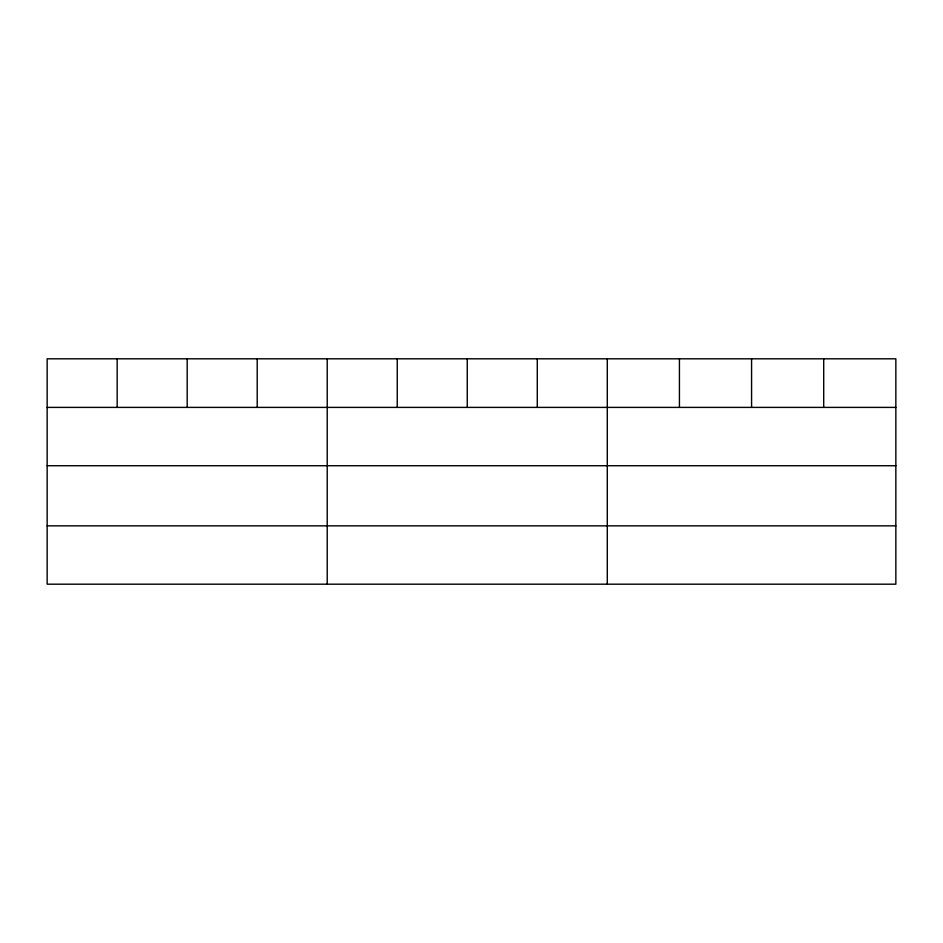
<?xml version="1.0" encoding="UTF-8"?>
<svg xmlns="http://www.w3.org/2000/svg" width="943" height="943" viewBox="0 0 943 943"><rect width="100%" height="100%" fill="white"/><g stroke="black" fill="none" stroke-linecap="round" stroke-linejoin="round"><path stroke-width="1.41" d="M895.85 465.736L895.85 358.811L47.15 358.811L47.15 584.188L895.85 584.188L895.85 465.736L47.15 465.736M47.15 407.4L895.85 407.4M47.15 525.84L895.85 525.84M823.71 358.811L823.71 407.4M751.571 358.811L751.571 407.4M679.431 358.811L679.431 407.4M607.292 358.811L607.292 584.188M537.274 358.811L537.274 407.4M467.256 358.811L467.256 407.4M397.239 358.811L397.239 407.4M327.221 358.811L327.221 584.188M257.203 358.811L257.203 407.4M187.186 358.811L187.186 407.4M117.168 358.811L117.168 407.4"/></g></svg>
